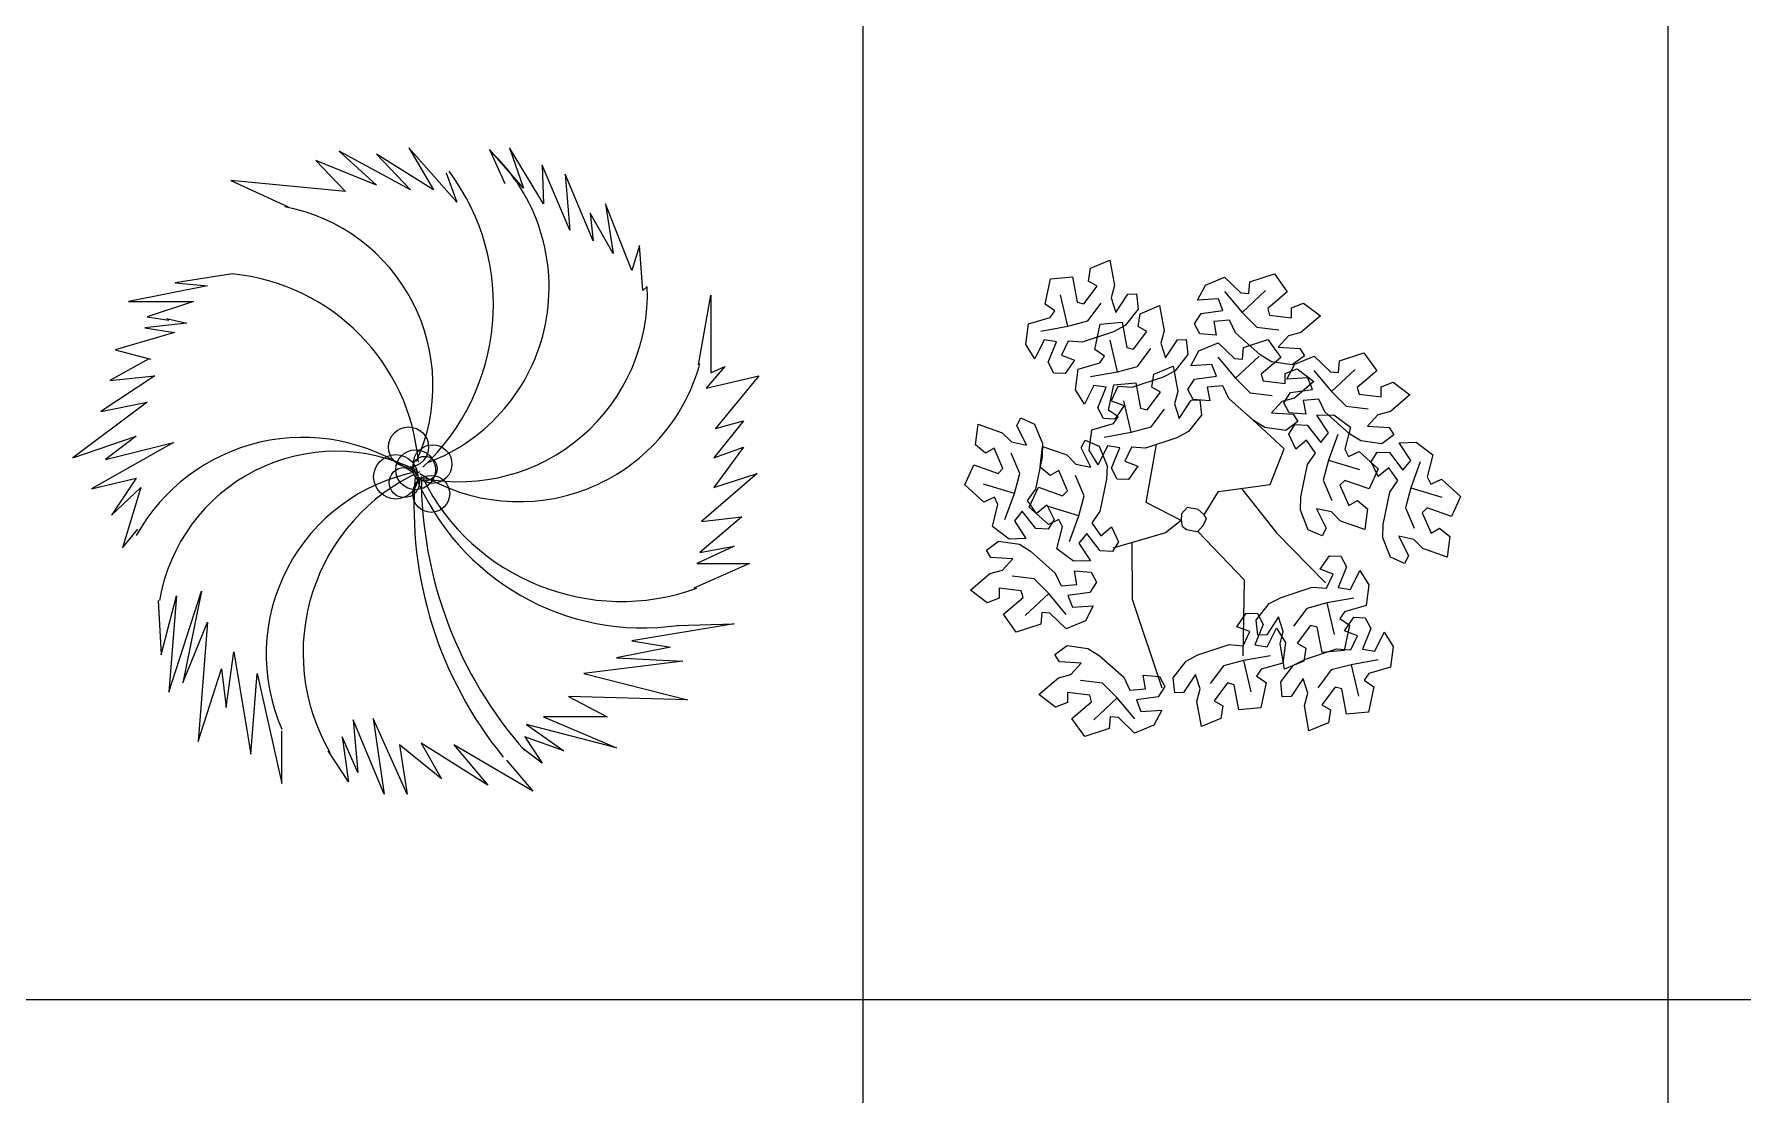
# Model space of a CAD drawing. Header units: inches. Extents: x 7658 to 73799, y 48 to 40262.
# Drawn here: x 49033 to 53314, y 25364 to 28020 of the extents above; entities that cross this region are included whole.
import ezdxf

# ---------------------------------------------------------------- set-up
doc = ezdxf.new("R2010")
doc.units = ezdxf.units.IN
doc.layers.add('www.cad-blocks.net', color=7, linetype='Continuous')

# ---------------------------------------------------------------- blocks, each defined once
blk = doc.blocks.new('A$C516926BB')
for p, q in [((39.7224, 38.5194), (39.7224, 0)), ((41.7391, 38.5194), (41.7391, 2.361)), ((0, 24.9084), (62.4121, 24.9084))]:
    blk.add_line(p, q)
blk = doc.blocks.new('A$C2DBE0685')
at = {"color": 0}
for p, q in [((0.7604, 1.5257), (0.6091, 1.5878)), ((0.6091, 1.5878), (0.6828, 1.5102)), ((0.8457, 1.5141), (0.6673, 1.6111)), ((0.6673, 1.6111), (0.7604, 1.5257)), ((0.9039, 1.5141), (0.7604, 1.6034)), ((0.7604, 1.6034), (0.8457, 1.5141)), ((0.9621, 1.483), (0.8419, 1.6189)), ((0.8419, 1.6189), (0.9039, 1.5141)), ((1.1289, 1.518), (1.0436, 1.615)), ((1.0436, 1.615), (1.0824, 1.5296)), ((1.1794, 1.4791), (1.094, 1.6189)), ((1.094, 1.6189), (1.1289, 1.518)), ((0.935, 1.5568), (0.9621, 1.483)), ((1.1755, 1.5762), (1.1794, 1.4791)), ((1.2453, 1.4131), (1.1755, 1.5762)), ((1.3035, 1.386), (1.2337, 1.5529)), ((1.2337, 1.5529), (1.2453, 1.4131)), ((0.3957, 1.5374), (0.5393, 1.4714)), ((0.6828, 1.5102), (0.3957, 1.5374)), ((1.3539, 1.3549), (1.2958, 1.4559)), ((1.2958, 1.4559), (1.3035, 1.386)), ((1.4005, 1.3122), (1.3346, 1.4791)), ((1.3346, 1.4791), (1.3539, 1.3549)), ((1.4199, 1.3743), (1.4005, 1.3122)), ((1.4277, 1.2617), (1.4199, 1.3743)), ((0.4003, 1.3034), (0.256, 1.2811)), ((0.3375, 1.2734), (0.1397, 1.2346)), ((0.256, 1.2811), (0.3375, 1.2734)), ((1.4392, 1.2718), (1.4277, 1.2617)), ((1.5673, 1.0754), (1.5984, 1.2501)), ((1.5984, 1.2501), (1.5984, 1.056)), ((0.1397, 1.2346), (0.3026, 1.2346)), ((0.3026, 1.2346), (0.1862, 1.1957)), ((0.2546, 1.1564), (0.1057, 1.1133)), ((0.2859, 1.18), (0.1801, 1.1682)), ((0.1801, 1.1682), (0.2546, 1.1564)), ((0.1862, 1.1957), (0.2405, 1.188)), ((0.235, 1.1917), (0.2859, 1.18)), ((0.1057, 1.1133), (0.1958, 1.0898)), ((0.1901, 1.0909), (0.0931, 1.0366)), ((1.6333, 1.0715), (1.5867, 1.0172)), ((1.5984, 1.056), (1.6333, 1.0715)), ((0.2056, 1.0482), (0.0698, 0.9589)), ((0.0931, 1.0366), (0.2056, 1.0482)), ((1.5867, 1.0172), (1.7186, 1.0482)), ((1.7186, 1.0482), (1.61, 0.9162)), ((0.1862, 0.9822), (0, 0.8425)), ((0.0698, 0.9589), (0.1862, 0.9822)), ((1.6798, 0.9356), (1.6061, 0.8425)), ((1.61, 0.9162), (1.6798, 0.9356)), ((0, 0.8425), (0.1591, 0.8968)), ((0.2522, 0.8813), (0.0466, 0.7648)), ((0.1591, 0.8968), (0.0815, 0.8386)), ((0.0815, 0.8386), (0.2522, 0.8813)), ((1.6798, 0.8696), (1.6061, 0.7687)), ((1.6061, 0.8425), (1.6798, 0.8696)), ((0.0466, 0.7648), (0.1591, 0.792)), ((0.1591, 0.792), (0.097, 0.6988)), ((1.7147, 0.8036), (1.5751, 0.6833)), ((1.6061, 0.7687), (1.7147, 0.8036)), ((0.097, 0.6988), (0.1707, 0.7687)), ((0.1707, 0.7687), (0.1241, 0.6173)), ((1.6759, 0.6949), (1.5712, 0.6056)), ((1.5751, 0.6833), (1.6759, 0.6949)), ((0.1241, 0.6173), (0.1629, 0.6639)), ((1.6566, 0.6212), (1.5634, 0.5785)), ((1.5712, 0.6056), (1.6566, 0.6212)), ((1.6953, 0.5785), (1.5557, 0.5163)), ((1.5634, 0.5785), (1.6953, 0.5785)), ((0.2134, 0.4853), (0.2211, 0.3494)), ((0.2211, 0.3494), (0.2599, 0.4969)), ((0.2405, 0.2562), (0.322, 0.5086)), ((0.2599, 0.4969), (0.2405, 0.2562)), ((0.322, 0.5086), (0.2754, 0.2795)), ((0.2754, 0.2795), (0.3375, 0.4309)), ((0.3375, 0.4309), (0.3142, 0.132)), ((1.6566, 0.427), (1.4005, 0.3843)), ((1.513, 0.4232), (1.6566, 0.427)), ((0.3841, 0.2174), (0.4035, 0.3572)), ((0.4035, 0.3572), (0.4461, 0.1009)), ((1.4975, 0.3688), (1.3617, 0.3416)), ((1.4005, 0.3843), (1.4975, 0.3688)), ((0.3142, 0.132), (0.3724, 0.3145)), ((0.3724, 0.3145), (0.3841, 0.2174)), ((0.4461, 0.1009), (0.4617, 0.3028)), ((0.4617, 0.3028), (0.5237, 0.0272)), ((1.5285, 0.3339), (1.2802, 0.3028)), ((1.2802, 0.3028), (1.5402, 0.2368)), ((1.3617, 0.3416), (1.5285, 0.3339)), ((1.5402, 0.2368), (1.2414, 0.2446)), ((1.2414, 0.2446), (1.3384, 0.1941)), ((0.7798, 0), (0.7022, 0.1863)), ((0.7022, 0.1863), (0.7138, 0.0544)), ((0.838, 0), (0.7526, 0.1902)), ((0.7526, 0.1902), (0.7798, 0)), ((1.3617, 0.1165), (1.1367, 0.1747)), ((1.1367, 0.1747), (1.2298, 0.1087)), ((1.1794, 0.1941), (1.3617, 0.1165)), ((1.3384, 0.1941), (1.1794, 0.1941)), ((0.5237, 0.0272), (0.5237, 0.1592)), ((0.7138, 0.0544), (0.675, 0.1436)), ((0.675, 0.1436), (0.6906, 0.0311)), ((1.2298, 0.1087), (1.1328, 0.1436)), ((1.1328, 0.1436), (1.1755, 0.0776)), ((0.6906, 0.0311), (0.6401, 0.1087)), ((0.9233, 0.0388), (0.8186, 0.1242)), ((0.8186, 0.1242), (0.838, 0)), ((1.0397, 0.0233), (0.8729, 0.1281)), ((0.8729, 0.1281), (0.9233, 0.0388)), ((1.1522, 0.0078), (0.9544, 0.1242)), ((0.9544, 0.1242), (1.0397, 0.0233)), ((1.1755, 0.0776), (1.1251, 0.1165)), ((1.0863, 0.0854), (1.1522, 0.0078))]:
    blk.add_line(p, q, dxfattribs=at)
for centre, major_axis, start_param, end_param in [((0.7242, 1.27), (-0.469, 0), 1.930449, 3.956292), ((0.4951, 1.2268), (0.5585, 0), -0.818225, 0.640809), ((0.4464, 1.0236), (-0.4558, 0), 2.714368, 4.524586), ((0.3501, 0.7883), (-0.3659, 0.3659), 4.011956, 5.400513), ((0.9681, 1.2543), (-0.4714, 0), 1.383778, 3.178671), ((1.1172, 1.2036), (-0.4707, 0), 1.015373, 2.874347), ((0.576, 0.4169), (-0.4769, 0), 4.101425, 5.776442), ((0.8411, 0.8698), (-0.0356, 0.0356), 3.926991, 10.210176), ((0.6598, 0.4102), (-0.4489, 0), 4.247067, 6.115197), ((0.8588, 0.8129), (-0.0353, 0.0353), 3.926991, 10.210176), ((0.9015, 0.8272), (0.0342, 0.0342), 5.497787, 11.780972), ((0.8091, 0.7952), (-0.0393, 0.0393), 3.926991, 10.210176), ((0.8304, 0.7809), (-0.0267, 0.0267), 3.926991, 10.210176), ((0.8818, 0.8157), (0.0218, 0.0218), 5.497787, 11.780972), ((0.9504, 0.3502), (-0.4659, 0), -1.378307, 0.413415), ((1.0744, 0.3544), (-0.4975, 0), -1.145173, 0.525381), ((1.8487, 0.7217), (-0.9941, 0), -0.074692, 0.684457), ((0.8979, 0.7525), (0.0327, 0.0327), 5.497787, 11.780972), ((1.4283, 1.0339), (0.6171, 0), 3.530748, 4.856389), ((1.9054, 0.7937), (-1.0325, 0), -0.0021, 0.725357), ((1.3745, 1.0388), (-0.5556, 0), 0.460364, 1.917775)]:
    blk.add_ellipse(centre, major_axis=major_axis, ratio=1, start_param=start_param, end_param=end_param, dxfattribs=at)
blk = doc.blocks.new('A$C73203158')
for p, q in [((0.3103, 1.1405), (0.3154, 1.1726)), ((0.3154, 1.1726), (0.3638, 1.193)), ((0.3638, 1.193), (0.3755, 1.1297)), ((0.7145, 1.1388), (0.7761, 1.1588)), ((0.7761, 1.1588), (0.8082, 1.1137)), ((0.2017, 1.0827), (0.2151, 1.146)), ((0.2151, 1.146), (0.2702, 1.1513)), ((0.2702, 1.1513), (0.2819, 1.088)), ((0.2986, 1.0835), (0.332, 1.128)), ((0.332, 1.128), (0.3103, 1.1405)), ((0.3755, 1.1297), (0.3671, 1.0985)), ((0.5831, 1.0928), (0.6031, 1.1304)), ((0.6031, 1.1304), (0.6512, 1.1504)), ((0.6508, 1.1145), (0.695, 1.0619)), ((0.6512, 1.1504), (0.6918, 1.1112)), ((0.695, 1.0619), (0.7538, 1.117)), ((0.7123, 1.1095), (0.7145, 1.1388)), ((0.8082, 1.1137), (0.7592, 1.0719)), ((0.2259, 1.0662), (0.2017, 1.0827)), ((0.2585, 1.0273), (0.2402, 1.1058)), ((0.2819, 1.088), (0.2986, 1.0835)), ((0.3086, 1.0407), (0.3421, 1.0852)), ((0.3671, 1.0985), (0.3789, 1.062)), ((0.3789, 1.062), (0.4089, 1.1074)), ((0.4348, 1.0704), (0.4022, 1.029)), ((0.4089, 1.1074), (0.4307, 1.1083)), ((0.4307, 1.1083), (0.4348, 1.0704)), ((0.4394, 1.0588), (0.4879, 1.0792)), ((0.4879, 1.0792), (0.4995, 1.016)), ((0.6357, 1.0961), (0.5831, 1.0928)), ((0.6469, 1.0669), (0.6357, 1.0961)), ((0.6918, 1.1112), (0.7123, 1.1095)), ((0.7592, 1.0719), (0.7637, 1.0552)), ((0.8189, 1.0736), (0.8492, 1.0853)), ((0.819, 1.0485), (0.8189, 1.0736)), ((0.8492, 1.0853), (0.8911, 1.0535)), ((0.1532, 0.982), (0.1599, 1.0337)), ((0.1599, 1.0337), (0.2142, 1.0493)), ((0.1909, 1.0154), (0.2585, 1.0273)), ((0.2142, 1.0493), (0.2259, 1.0662)), ((0.2585, 1.0273), (0.3086, 1.0407)), ((0.3257, 0.9689), (0.3391, 1.0322)), ((0.3391, 1.0322), (0.3942, 1.0375)), ((0.4022, 1.029), (0.373, 1.0134)), ((0.3942, 1.0375), (0.4059, 0.9742)), ((0.4343, 1.0267), (0.4394, 1.0588)), ((0.5756, 1.0335), (0.5921, 1.0594)), ((0.589, 1.0084), (0.5756, 1.0335)), ((0.5921, 1.0594), (0.6469, 1.0669)), ((0.6634, 1.0426), (0.6242, 1.0393)), ((0.6242, 1.0393), (0.63, 1.0051)), ((0.6784, 1.0107), (0.6634, 1.0426)), ((0.695, 1.0619), (0.7316, 1.0251)), ((0.7637, 1.0552), (0.819, 1.0485)), ((0.8911, 1.0535), (0.8422, 1.0118)), ((0.1992, 0.9931), (0.1758, 0.9459)), ((0.2301, 0.9882), (0.1992, 0.9931)), ((0.2092, 0.937), (0.2301, 0.9882)), ((0.2594, 0.9904), (0.2426, 0.9547)), ((0.2946, 0.9874), (0.2594, 0.9904)), ((0.373, 1.0134), (0.2946, 0.9874)), ((0.3825, 0.9136), (0.3642, 0.9921)), ((0.4227, 0.9697), (0.4561, 1.0142)), ((0.4561, 1.0142), (0.4343, 1.0267)), ((0.4995, 1.016), (0.4912, 0.9847)), ((0.4912, 0.9847), (0.5029, 0.9482)), ((0.5029, 0.9482), (0.5329, 0.9936)), ((0.5329, 0.9936), (0.5547, 0.9945)), ((0.5547, 0.9945), (0.5588, 0.9566)), ((0.5869, 0.9661), (0.635, 0.9861)), ((0.63, 1.0051), (0.589, 1.0084)), ((0.635, 0.9861), (0.6756, 0.9468)), ((0.7402, 0.9557), (0.6784, 1.0107)), ((0.6983, 0.9744), (0.7598, 0.9945)), ((0.7316, 1.0251), (0.7869, 1.0184)), ((0.7598, 0.9945), (0.7919, 0.9494)), ((0.811, 1.0034), (0.7852, 0.975)), ((0.8422, 1.0118), (0.811, 1.0034)), ((0.1758, 0.9459), (0.1532, 0.982)), ((0.2426, 0.9547), (0.2752, 0.9427)), ((0.2752, 0.9427), (0.2518, 0.9088)), ((0.35, 0.9524), (0.3257, 0.9689)), ((0.3383, 0.9355), (0.35, 0.9524)), ((0.4059, 0.9742), (0.4227, 0.9697)), ((0.4327, 0.9269), (0.4661, 0.9714)), ((0.5588, 0.9566), (0.5263, 0.9152)), ((0.5669, 0.9285), (0.5869, 0.9661)), ((0.6346, 0.9501), (0.6787, 0.8975)), ((0.6756, 0.9468), (0.696, 0.9452)), ((0.6787, 0.8975), (0.7375, 0.9527)), ((0.696, 0.9452), (0.6983, 0.9744)), ((0.7683, 0.9382), (0.7402, 0.9557)), ((0.7919, 0.9494), (0.7429, 0.9076)), ((0.7852, 0.975), (0.8396, 0.9717)), ((0.8512, 0.9533), (0.8204, 0.9307)), ((0.8274, 0.9324), (0.8755, 0.9524)), ((0.8396, 0.9717), (0.8512, 0.9533)), ((0.8755, 0.9524), (0.9161, 0.9132)), ((0.9387, 0.9408), (1.0003, 0.9608)), ((1.0003, 0.9608), (1.0324, 0.9157)), ((0.2234, 0.9098), (0.2092, 0.937)), ((0.2518, 0.9088), (0.2234, 0.9098)), ((0.2773, 0.8683), (0.284, 0.9199)), ((0.284, 0.9199), (0.3383, 0.9355)), ((0.3149, 0.9016), (0.3825, 0.9136)), ((0.3825, 0.9136), (0.4327, 0.9269)), ((0.497, 0.8996), (0.4186, 0.8736)), ((0.4688, 0.8751), (0.4739, 0.9072)), ((0.4739, 0.9072), (0.5223, 0.9276)), ((0.5263, 0.9152), (0.497, 0.8996)), ((0.5223, 0.9276), (0.534, 0.8643)), ((0.6194, 0.9318), (0.5669, 0.9285)), ((0.5758, 0.895), (0.6306, 0.9025)), ((0.6306, 0.9025), (0.6194, 0.9318)), ((0.7429, 0.9076), (0.7474, 0.8909)), ((0.8204, 0.9307), (0.7683, 0.9382)), ((0.8026, 0.9093), (0.833, 0.9209)), ((0.8027, 0.8842), (0.8026, 0.9093)), ((0.8073, 0.8948), (0.8274, 0.9324)), ((0.833, 0.9209), (0.8749, 0.8892)), ((0.875, 0.9165), (0.9192, 0.8639)), ((0.9161, 0.9132), (0.9365, 0.9115)), ((0.9192, 0.8639), (0.978, 0.919)), ((0.9365, 0.9115), (0.9387, 0.9408)), ((1.0324, 0.9157), (0.9834, 0.8739)), ((0.2998, 0.8321), (0.2773, 0.8683)), ((0.3232, 0.8793), (0.2998, 0.8321)), ((0.3541, 0.8744), (0.3232, 0.8793)), ((0.3333, 0.8232), (0.3541, 0.8744)), ((0.3602, 0.8173), (0.3736, 0.8806)), ((0.3834, 0.8766), (0.3666, 0.8409)), ((0.3736, 0.8806), (0.4287, 0.8858)), ((0.4186, 0.8736), (0.3834, 0.8766)), ((0.4287, 0.8858), (0.4404, 0.8225)), ((0.4572, 0.818), (0.4905, 0.8626)), ((0.4905, 0.8626), (0.4688, 0.8751)), ((0.534, 0.8643), (0.5256, 0.8331)), ((0.5593, 0.8692), (0.5758, 0.895)), ((0.5727, 0.8441), (0.5593, 0.8692)), ((0.6471, 0.8783), (0.6079, 0.875)), ((0.6079, 0.875), (0.6138, 0.8407)), ((0.6622, 0.8463), (0.6471, 0.8783)), ((0.6787, 0.8975), (0.7153, 0.8608)), ((0.7153, 0.8608), (0.7706, 0.8541)), ((0.7474, 0.8909), (0.8027, 0.8842)), ((0.7998, 0.8355), (0.8163, 0.8614)), ((0.8599, 0.8981), (0.8073, 0.8948)), ((0.8163, 0.8614), (0.8711, 0.8689)), ((0.8749, 0.8892), (0.8259, 0.8474)), ((0.8711, 0.8689), (0.8599, 0.8981)), ((0.9192, 0.8639), (0.9558, 0.8272)), ((0.9834, 0.8739), (0.9879, 0.8572)), ((0.9879, 0.8572), (1.0432, 0.8506)), ((1.0431, 0.8756), (1.0735, 0.8873)), ((1.0432, 0.8506), (1.0431, 0.8756)), ((1.0735, 0.8873), (1.1154, 0.8555)), ((0.3474, 0.796), (0.3333, 0.8232)), ((0.3844, 0.8007), (0.3602, 0.8173)), ((0.3666, 0.8409), (0.3992, 0.8289)), ((0.3992, 0.8289), (0.3759, 0.795)), ((0.417, 0.7619), (0.3987, 0.8404)), ((0.4404, 0.8225), (0.4572, 0.818)), ((0.4671, 0.7752), (0.5006, 0.8198)), ((0.5256, 0.8331), (0.5374, 0.7965)), ((0.5374, 0.7965), (0.5674, 0.842)), ((0.5674, 0.842), (0.5892, 0.8428)), ((0.6138, 0.8407), (0.5727, 0.8441)), ((0.5892, 0.8428), (0.5933, 0.805)), ((0.7239, 0.7914), (0.6622, 0.8463)), ((0.7947, 0.8391), (0.7689, 0.8106)), ((0.8259, 0.8474), (0.7947, 0.8391)), ((0.8132, 0.8104), (0.7998, 0.8355)), ((0.8876, 0.8446), (0.8484, 0.8414)), ((0.8484, 0.8414), (0.8543, 0.8071)), ((0.9027, 0.8127), (0.8876, 0.8446)), ((0.9558, 0.8272), (1.0111, 0.8204)), ((1.0664, 0.8138), (1.0352, 0.8054)), ((1.1154, 0.8555), (1.0664, 0.8138)), ((0.0271, 0.7301), (0.0337, 0.7823)), ((0.0337, 0.7823), (0.0943, 0.7607)), ((0.1303, 0.7785), (0.1405, 0.7978)), ((0.1546, 0.7298), (0.1303, 0.7785)), ((0.1405, 0.7978), (0.1753, 0.7825)), ((0.1753, 0.7825), (0.1949, 0.7335)), ((0.3184, 0.7683), (0.3728, 0.7838)), ((0.3759, 0.795), (0.3474, 0.796)), ((0.3728, 0.7838), (0.3844, 0.8007)), ((0.417, 0.7619), (0.4671, 0.7752)), ((0.5933, 0.805), (0.5608, 0.7635)), ((0.8005, 0.7207), (0.7101, 0.8037)), ((0.752, 0.7739), (0.7239, 0.7914)), ((0.8042, 0.7664), (0.752, 0.7739)), ((0.7689, 0.8106), (0.8233, 0.8074)), ((0.8349, 0.7889), (0.8042, 0.7664)), ((0.8124, 0.757), (0.8274, 0.7812)), ((0.8543, 0.8071), (0.8132, 0.8104)), ((0.8233, 0.8074), (0.8349, 0.7889)), ((0.8274, 0.7812), (0.858, 0.7799)), ((0.858, 0.7799), (0.8919, 0.7362)), ((0.8825, 0.8043), (0.9251, 0.8058)), ((0.9117, 0.7605), (0.8825, 0.8043)), ((0.9644, 0.7578), (0.9027, 0.8127)), ((0.9251, 0.8058), (0.9665, 0.7742)), ((0.9665, 0.7742), (0.9528, 0.7194)), ((1.0352, 0.8054), (1.0094, 0.777)), ((1.0094, 0.777), (1.0638, 0.7737)), ((1.0638, 0.7737), (1.0754, 0.7553)), ((0.0524, 0.7097), (0.0271, 0.7301)), ((0.0943, 0.7607), (0.1171, 0.7379)), ((0.1171, 0.7379), (0.1546, 0.7298)), ((0.1949, 0.7335), (0.1938, 0.7004)), ((0.292, 0.7227), (0.3021, 0.742)), ((0.3021, 0.742), (0.337, 0.7266)), ((0.3117, 0.7166), (0.3184, 0.7683)), ((0.3494, 0.7499), (0.417, 0.7619)), ((0.5315, 0.7479), (0.4531, 0.7219)), ((0.455, 0.5858), (0.4809, 0.7312)), ((0.5608, 0.7635), (0.5315, 0.7479)), ((0.83, 0.7199), (0.8124, 0.757)), ((0.8567, 0.7421), (0.83, 0.7199)), ((0.8792, 0.7097), (0.8567, 0.7421)), ((0.8919, 0.7362), (0.9117, 0.7605)), ((0.9351, 0.7566), (0.9117, 0.692)), ((0.9925, 0.7402), (0.9644, 0.7578)), ((1.0447, 0.7327), (0.9925, 0.7402)), ((1.0754, 0.7553), (1.0447, 0.7327)), ((1.0887, 0.7353), (1.1312, 0.7368)), ((1.1178, 0.6914), (1.0887, 0.7353)), ((1.1312, 0.7368), (1.1726, 0.7051)), ((0.074, 0.7223), (0.0524, 0.7097)), ((0.0959, 0.6711), (0.074, 0.7223)), ((0.138, 0.6583), (0.1162, 0.7096)), ((0.1938, 0.7004), (0.1771, 0.6195)), ((0.1888, 0.6743), (0.1953, 0.7265)), ((0.1953, 0.7265), (0.256, 0.7049)), ((0.256, 0.7049), (0.2788, 0.6821)), ((0.3163, 0.674), (0.292, 0.7227)), ((0.3343, 0.6805), (0.3117, 0.7166)), ((0.3577, 0.7277), (0.3343, 0.6805)), ((0.337, 0.7266), (0.3566, 0.6777)), ((0.3886, 0.7227), (0.3577, 0.7277)), ((0.3677, 0.6715), (0.3886, 0.7227)), ((0.4179, 0.7249), (0.4011, 0.6893)), ((0.4011, 0.6893), (0.4337, 0.6772)), ((0.4531, 0.7219), (0.4179, 0.7249)), ((0.765, 0.6307), (0.8005, 0.7207)), ((0.859, 0.6807), (0.8792, 0.7097)), ((0.9117, 0.692), (0.8982, 0.6419)), ((0.9117, 0.692), (0.9888, 0.6686)), ((0.9528, 0.7194), (0.9616, 0.7008)), ((0.9616, 0.7008), (0.988, 0.7135)), ((0.988, 0.7135), (1.0361, 0.6703)), ((1.0185, 0.688), (1.0335, 0.7121)), ((1.0361, 0.6508), (1.0185, 0.688)), ((1.0335, 0.7121), (1.0642, 0.7108)), ((1.0642, 0.7108), (1.0981, 0.6671)), ((1.0981, 0.6671), (1.1178, 0.6914)), ((1.1413, 0.6875), (1.1178, 0.6229)), ((1.1726, 0.7051), (1.1589, 0.6503)), ((0, 0.63), (0.023, 0.6803)), ((0.023, 0.6803), (0.0837, 0.6588)), ((0.0837, 0.6588), (0.0959, 0.6711)), ((0.1245, 0.6082), (0.138, 0.6583)), ((0.214, 0.6539), (0.1888, 0.6743)), ((0.2357, 0.6664), (0.214, 0.6539)), ((0.2576, 0.6152), (0.2357, 0.6664)), ((0.2997, 0.6025), (0.2779, 0.6537)), ((0.2788, 0.6821), (0.3163, 0.674)), ((0.3555, 0.6446), (0.3388, 0.5637)), ((0.3566, 0.6777), (0.3555, 0.6446)), ((0.3819, 0.6443), (0.3677, 0.6715)), ((0.4103, 0.6434), (0.3819, 0.6443)), ((0.4337, 0.6772), (0.4103, 0.6434)), ((0.8423, 0.5998), (0.859, 0.6807)), ((1.0361, 0.6703), (1.0132, 0.6199)), ((1.0629, 0.673), (1.0361, 0.6508)), ((1.0853, 0.6407), (1.0629, 0.673)), ((1.1589, 0.6503), (1.1677, 0.6318)), ((1.1677, 0.6318), (1.1942, 0.6445)), ((1.1942, 0.6445), (1.2423, 0.6012)), ((0.0481, 0.5867), (0, 0.63)), ((0.1245, 0.6082), (0.0473, 0.6316)), ((0.0746, 0.5994), (0.0481, 0.5867)), ((0.0834, 0.5809), (0.0746, 0.5994)), ((0.101, 0.5437), (0.1245, 0.6082)), ((0.1771, 0.6195), (0.1569, 0.5905)), ((0.1617, 0.5742), (0.1847, 0.6245)), ((0.1847, 0.6245), (0.2454, 0.603)), ((0.2454, 0.603), (0.2576, 0.6152)), ((0.2862, 0.5524), (0.2997, 0.6025)), ((0.6004, 0.5546), (0.6359, 0.6134)), ((0.6359, 0.6134), (0.765, 0.6307)), ((0.6934, 0.6211), (0.7812, 0.5096)), ((0.8412, 0.5667), (0.8423, 0.5998)), ((0.8982, 0.6419), (0.92, 0.5907)), ((0.9525, 0.6414), (0.9402, 0.6292)), ((0.9402, 0.6292), (0.9621, 0.578)), ((1.0132, 0.6199), (0.9525, 0.6414)), ((1.0485, 0.5308), (1.0652, 0.6117)), ((1.0652, 0.6117), (1.0853, 0.6407)), ((1.1178, 0.6229), (1.1043, 0.5729)), ((1.1178, 0.6229), (1.195, 0.5996)), ((1.2423, 0.6012), (1.2193, 0.5509)), ((0.0697, 0.5261), (0.0834, 0.5809)), ((0.1442, 0.564), (0.1245, 0.5398)), ((0.1781, 0.5204), (0.1442, 0.564)), ((0.1569, 0.5905), (0.1794, 0.5582)), ((0.2098, 0.5309), (0.1617, 0.5742)), ((0.1794, 0.5582), (0.2061, 0.5804)), ((0.2061, 0.5804), (0.2238, 0.5432)), ((0.2862, 0.5524), (0.209, 0.5758)), ((0.3388, 0.5637), (0.3186, 0.5347)), ((0.5422, 0.5408), (0.455, 0.5858)), ((0.5434, 0.5576), (0.5422, 0.5408)), ((0.5577, 0.5733), (0.5434, 0.5576)), ((0.5851, 0.5681), (0.5577, 0.5733)), ((0.6004, 0.5547), (0.5851, 0.5681)), ((0.8608, 0.5178), (0.8412, 0.5667)), ((0.8815, 0.5704), (0.9058, 0.5217)), ((0.919, 0.5623), (0.8815, 0.5704)), ((0.9419, 0.5395), (0.919, 0.5623)), ((0.9621, 0.578), (0.9838, 0.5905)), ((0.9838, 0.5905), (1.0091, 0.5701)), ((1.0091, 0.5701), (1.0025, 0.5179)), ((1.1043, 0.5729), (1.1261, 0.5216)), ((1.1586, 0.5724), (1.1464, 0.5601)), ((1.1464, 0.5601), (1.1683, 0.5089)), ((1.2193, 0.5509), (1.1586, 0.5724)), ((0.1111, 0.4944), (0.0697, 0.5261)), ((0.1245, 0.5398), (0.1536, 0.4959)), ((0.2088, 0.519), (0.1781, 0.5204)), ((0.2238, 0.5432), (0.2088, 0.519)), ((0.2363, 0.5436), (0.2098, 0.5309)), ((0.2313, 0.4702), (0.2451, 0.525)), ((0.2451, 0.525), (0.2363, 0.5436)), ((0.2627, 0.4879), (0.2862, 0.5524)), ((0.3186, 0.5347), (0.3411, 0.5023)), ((0.3411, 0.5023), (0.3678, 0.5246)), ((0.3678, 0.5246), (0.3855, 0.4874)), ((0.5422, 0.5408), (0.5035, 0.5096)), ((0.5422, 0.5408), (0.5449, 0.5266)), ((0.5449, 0.5266), (0.5554, 0.518)), ((0.5554, 0.518), (0.5776, 0.5137)), ((0.5776, 0.5137), (0.5842, 0.5131)), ((0.5842, 0.5131), (0.5966, 0.5272)), ((0.5966, 0.5272), (0.6062, 0.5447)), ((0.6062, 0.5447), (0.6004, 0.5547)), ((0.8957, 0.5024), (0.8608, 0.5178)), ((0.9058, 0.5217), (0.8957, 0.5024)), ((1.0025, 0.5179), (0.9419, 0.5395)), ((1.0473, 0.4977), (1.0485, 0.5308)), ((1.1683, 0.5089), (1.1899, 0.5215)), ((1.1899, 0.5215), (1.2152, 0.5011)), ((0.0543, 0.4665), (0.085, 0.4891)), ((0.085, 0.4891), (0.1372, 0.4816)), ((0.1536, 0.4959), (0.1111, 0.4944)), ((0.1372, 0.4816), (0.1653, 0.464)), ((0.3059, 0.5082), (0.2861, 0.4839)), ((0.2861, 0.4839), (0.3153, 0.4401)), ((0.3398, 0.4645), (0.3059, 0.5082)), ((0.3855, 0.4874), (0.3704, 0.4632)), ((0.5035, 0.5096), (0.371, 0.4716)), ((0.4188, 0.4853), (0.4195, 0.3436)), ((0.5842, 0.5131), (0.7004, 0.392)), ((0.7812, 0.5096), (0.9039, 0.3851)), ((1.067, 0.4487), (1.0473, 0.4977)), ((1.0876, 0.5014), (1.112, 0.4527)), ((1.1252, 0.4933), (1.0876, 0.5014)), ((1.148, 0.4704), (1.1252, 0.4933)), ((1.2152, 0.5011), (1.2086, 0.4489)), ((0.0659, 0.4481), (0.0543, 0.4665)), ((0.1203, 0.4448), (0.0659, 0.4481)), ((0.0945, 0.4164), (0.1203, 0.4448)), ((0.1653, 0.464), (0.227, 0.4091)), ((0.2728, 0.4386), (0.2313, 0.4702)), ((0.3153, 0.4401), (0.2728, 0.4386)), ((0.3704, 0.4632), (0.3398, 0.4645)), ((0.8902, 0.4189), (0.9136, 0.4527)), ((0.9136, 0.4527), (0.9421, 0.4518)), ((0.9421, 0.4518), (0.9562, 0.4246)), ((1.1018, 0.4334), (1.067, 0.4487)), ((1.112, 0.4527), (1.1018, 0.4334)), ((1.2086, 0.4489), (1.148, 0.4704)), ((0.0143, 0.3663), (0.0633, 0.408)), ((0.0633, 0.408), (0.0945, 0.4164)), ((0.1739, 0.3946), (0.1186, 0.4014)), ((0.2105, 0.3579), (0.1739, 0.3946)), ((0.227, 0.4091), (0.2421, 0.3772)), ((0.2813, 0.3804), (0.2754, 0.4147)), ((0.2754, 0.4147), (0.3165, 0.4114)), ((0.3299, 0.3863), (0.3134, 0.3604)), ((0.3165, 0.4114), (0.3299, 0.3863)), ((0.7004, 0.392), (0.6972, 0.2017)), ((0.9229, 0.4068), (0.8902, 0.4189)), ((0.9061, 0.3712), (0.9229, 0.4068)), ((0.9562, 0.4246), (0.9354, 0.3734)), ((0.9662, 0.3684), (0.9897, 0.4156)), ((0.9897, 0.4156), (1.0122, 0.3795)), ((0.0562, 0.3345), (0.0143, 0.3663)), ((0.0866, 0.3462), (0.0562, 0.3345)), ((0.1418, 0.3646), (0.0865, 0.3712)), ((0.0865, 0.3712), (0.0866, 0.3462)), ((0.0973, 0.3061), (0.1463, 0.3479)), ((0.1463, 0.3479), (0.1418, 0.3646)), ((0.2105, 0.3579), (0.1517, 0.3028)), ((0.2546, 0.3053), (0.2105, 0.3579)), ((0.2421, 0.3772), (0.2813, 0.3804)), ((0.3134, 0.3604), (0.2586, 0.3529)), ((0.2586, 0.3529), (0.2698, 0.3237)), ((0.4195, 0.3436), (0.4938, 0.1221)), ((0.7632, 0.3326), (0.7925, 0.3481)), ((0.7925, 0.3481), (0.8709, 0.3741)), ((0.8709, 0.3741), (0.9061, 0.3712)), ((0.9746, 0.3461), (0.9069, 0.3342)), ((0.9354, 0.3734), (0.9662, 0.3684)), ((1.0122, 0.3795), (1.0055, 0.3278)), ((0.1294, 0.261), (0.0973, 0.3061)), ((0.1932, 0.3103), (0.1909, 0.281)), ((0.2136, 0.3086), (0.1932, 0.3103)), ((0.2542, 0.2693), (0.2136, 0.3086)), ((0.2698, 0.3237), (0.3223, 0.327)), ((0.3223, 0.327), (0.3023, 0.2894)), ((0.682, 0.2748), (0.7054, 0.3087)), ((0.7054, 0.3087), (0.7339, 0.3077)), ((0.7306, 0.2911), (0.7632, 0.3326)), ((0.7339, 0.3077), (0.748, 0.2805)), ((0.8568, 0.3208), (0.8234, 0.2763)), ((0.9069, 0.3342), (0.8568, 0.3208)), ((0.9069, 0.3342), (0.9253, 0.2557)), ((0.9512, 0.3123), (0.9395, 0.2954)), ((1.0055, 0.3278), (0.9512, 0.3123)), ((0.1909, 0.281), (0.1294, 0.261)), ((0.3023, 0.2894), (0.2542, 0.2693)), ((0.7147, 0.2627), (0.682, 0.2748)), ((0.6979, 0.2271), (0.7147, 0.2627)), ((0.748, 0.2805), (0.7272, 0.2293)), ((0.7348, 0.2533), (0.7306, 0.2911)), ((0.7866, 0.2995), (0.7566, 0.2541)), ((0.758, 0.2243), (0.7815, 0.2715)), ((0.7815, 0.2715), (0.804, 0.2354)), ((0.7983, 0.263), (0.7866, 0.2995)), ((0.79, 0.2318), (0.7983, 0.263)), ((0.8668, 0.278), (0.8334, 0.2335)), ((0.8835, 0.2736), (0.8668, 0.278)), ((0.8953, 0.2103), (0.8835, 0.2736)), ((0.9395, 0.2954), (0.9638, 0.2788)), ((0.9638, 0.2788), (0.9504, 0.2155)), ((0.9513, 0.2644), (0.9746, 0.2983)), ((0.9839, 0.2523), (0.9513, 0.2644)), ((0.9746, 0.2983), (1.0031, 0.2973)), ((1.0172, 0.2701), (0.9964, 0.2189)), ((1.0031, 0.2973), (1.0172, 0.2701)), ((1.0273, 0.2139), (1.0507, 0.2611)), ((1.0507, 0.2611), (1.0732, 0.225)), ((0.2258, 0.2055), (0.2565, 0.2281)), ((0.2565, 0.2281), (0.3087, 0.2206)), ((0.3087, 0.2206), (0.3368, 0.2031)), ((0.5843, 0.2041), (0.6627, 0.2301)), ((0.6627, 0.2301), (0.6979, 0.2271)), ((0.7272, 0.2293), (0.758, 0.2243)), ((0.7566, 0.2541), (0.7348, 0.2533)), ((0.8016, 0.1685), (0.79, 0.2318)), ((0.804, 0.2354), (0.7973, 0.1837)), ((0.8334, 0.2335), (0.8551, 0.221)), ((0.8551, 0.221), (0.8501, 0.1889)), ((0.8535, 0.1937), (0.9319, 0.2197)), ((0.9504, 0.2155), (0.8953, 0.2103)), ((0.9319, 0.2197), (0.9671, 0.2167)), ((0.9671, 0.2167), (0.9839, 0.2523)), ((0.9964, 0.2189), (1.0273, 0.2139)), ((1.0732, 0.225), (1.0665, 0.1733)), ((0.2374, 0.1871), (0.2258, 0.2055)), ((0.2918, 0.1838), (0.2374, 0.1871)), ((0.266, 0.1554), (0.2918, 0.1838)), ((0.3368, 0.2031), (0.3985, 0.1481)), ((0.5224, 0.1471), (0.555, 0.1885)), ((0.555, 0.1885), (0.5843, 0.2041)), ((0.6486, 0.1768), (0.6152, 0.1323)), ((0.6987, 0.1901), (0.6486, 0.1768)), ((0.7664, 0.2021), (0.6987, 0.1901)), ((0.6987, 0.1901), (0.7171, 0.1116)), ((0.7973, 0.1837), (0.743, 0.1682)), ((0.7917, 0.1367), (0.8242, 0.1781)), ((0.8501, 0.1889), (0.8016, 0.1685)), ((0.8242, 0.1781), (0.8535, 0.1937)), ((0.9679, 0.1797), (0.9178, 0.1664)), ((1.0356, 0.1917), (0.9679, 0.1797)), ((0.9679, 0.1797), (0.9863, 0.1012)), ((1.0665, 0.1733), (1.0122, 0.1578)), ((0.1858, 0.1053), (0.2348, 0.147)), ((0.2348, 0.147), (0.266, 0.1554)), ((0.3453, 0.1337), (0.2901, 0.1404)), ((0.382, 0.0969), (0.3453, 0.1337)), ((0.3985, 0.1481), (0.4136, 0.1162)), ((0.4469, 0.1537), (0.488, 0.1504)), ((0.4528, 0.1195), (0.4469, 0.1537)), ((0.488, 0.1504), (0.5014, 0.1253)), ((0.5266, 0.1092), (0.5224, 0.1471)), ((0.5784, 0.1555), (0.5484, 0.11)), ((0.5901, 0.1189), (0.5784, 0.1555)), ((0.6586, 0.134), (0.6252, 0.0894)), ((0.6753, 0.1295), (0.6586, 0.134)), ((0.6871, 0.0662), (0.6753, 0.1295)), ((0.743, 0.1682), (0.7313, 0.1513)), ((0.7313, 0.1513), (0.7556, 0.1348)), ((0.7556, 0.1348), (0.7422, 0.0715)), ((0.7958, 0.0988), (0.7917, 0.1367)), ((0.8476, 0.1451), (0.8176, 0.0996)), ((0.8593, 0.1085), (0.8476, 0.1451)), ((0.9178, 0.1664), (0.8844, 0.1219)), ((1.0122, 0.1578), (1.0005, 0.1409)), ((1.0005, 0.1409), (1.0248, 0.1244)), ((0.2277, 0.0735), (0.1858, 0.1053)), ((0.258, 0.1103), (0.258, 0.0852)), ((0.3133, 0.1036), (0.258, 0.1103)), ((0.2688, 0.0451), (0.3178, 0.0869)), ((0.3178, 0.0869), (0.3133, 0.1036)), ((0.382, 0.0969), (0.3232, 0.0418)), ((0.4261, 0.0443), (0.382, 0.0969)), ((0.4136, 0.1162), (0.4528, 0.1195)), ((0.4849, 0.0994), (0.4301, 0.0919)), ((0.4301, 0.0919), (0.4413, 0.0627)), ((0.5014, 0.1253), (0.4849, 0.0994)), ((0.5484, 0.11), (0.5266, 0.1092)), ((0.5818, 0.0877), (0.5901, 0.1189)), ((0.5934, 0.0245), (0.5818, 0.0877)), ((0.6252, 0.0894), (0.6469, 0.0769)), ((0.8176, 0.0996), (0.7958, 0.0988)), ((0.851, 0.0773), (0.8593, 0.1085)), ((0.9278, 0.1236), (0.8944, 0.079)), ((0.9445, 0.1191), (0.9278, 0.1236)), ((0.9563, 0.0558), (0.9445, 0.1191)), ((1.0248, 0.1244), (1.0114, 0.0611)), ((0.258, 0.0852), (0.2277, 0.0735)), ((0.3009, 0), (0.2688, 0.0451)), ((0.3647, 0.0493), (0.3624, 0.02)), ((0.3851, 0.0476), (0.3647, 0.0493)), ((0.4257, 0.0084), (0.3851, 0.0476)), ((0.4413, 0.0627), (0.4938, 0.066)), ((0.4938, 0.066), (0.4738, 0.0284)), ((0.6419, 0.0448), (0.5934, 0.0245)), ((0.6469, 0.0769), (0.6419, 0.0448)), ((0.7422, 0.0715), (0.6871, 0.0662)), ((0.8626, 0.014), (0.851, 0.0773)), ((0.8944, 0.079), (0.9162, 0.0665)), ((0.9162, 0.0665), (0.9111, 0.0344)), ((1.0114, 0.0611), (0.9563, 0.0558)), ((0.3624, 0.02), (0.3009, 0)), ((0.4738, 0.0284), (0.4257, 0.0084)), ((0.9111, 0.0344), (0.8626, 0.014))]:
    blk.add_line(p, q)

msp = doc.modelspace()

# ---------------------------------------------------------------- block references
at = {"xscale": 1000, "yscale": 1000, "zscale": 1000}
for name, p in [('A$C2DBE0685', (49129.9, 26116.4)), ('A$C73203158', (51364.2, 26261.4))]:
    msp.add_blockref(name, p, dxfattribs=at)
at = {"layer": 'www.cad-blocks.net', "color": 155, "true_color": 0x546d8e, "xscale": 1000, "yscale": 1000, "zscale": 1000}
msp.add_blockref('A$C516926BB', (11386.7, 694.4), dxfattribs=at)

doc.saveas('drawing.dxf')
